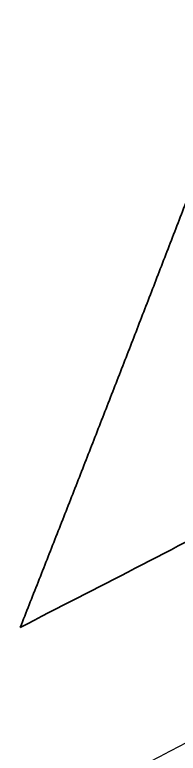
# Model space of a CAD drawing. Header units: millimetres. Extents: x 0 to 1845, y -1231 to 1016.
# Drawn here: x 600.19 to 610.32, y 267.11 to 312.7 of the extents above; entities that cross this region are included whole.
import ezdxf

# ---------------------------------------------------------------- set-up
doc = ezdxf.new("R2010")
doc.units = ezdxf.units.MM
doc.layers.add('Blocks', color=7, linetype='Continuous')
doc.layers.add('Blocks$Inner', color=7, linetype='Continuous', lineweight=25, true_color=0x007f00)
doc.layers.add('Blocks$Outline', color=7, linetype='Continuous', lineweight=35, true_color=0xff3f3f)

# ---------------------------------------------------------------- blocks, each defined once
blk = doc.blocks.new('Falcon Lounge Chair Front')
at = {"layer": 'Blocks$Inner'}
for points, weights in [([(743.336, 347.905), (593.622, 244.006), (430.748, 193.332)], [0.995993075332, 0.949301655288, 0.917915581572]), ([(459.032, 193.332), (621.906, 244.006), (771.621, 347.905)], [0.917915581572, 0.949301655288, 0.995993075332])]:
    blk.add_rational_spline(points, weights, degree=2, dxfattribs=at)
at = {"layer": 'Blocks$Outline'}
for points, weights, knots in [([(442.377, 164.033), (442.377, 188.15), (459.032, 193.332), (621.906, 244.006), (771.621, 347.905), (785.689, 357.668), (787.296, 379.712), (788.533, 396.694), (789.771, 413.675)], [1, 0.779377256834, 1, 1.03419276712, 1.08505955812, 0.949125505325, 1.08505955812, 1.08505955812, 1.08505955812], [0, 0, 0, 40.627502, 40.627502, 510.061954, 510.061954, 550.536704, 550.536704, 550.648721, 550.648721, 550.648721]), ([(754.379, 413.675), (753.178, 397.199), (751.976, 380.724), (750.75, 363.901), (739.938, 356.676), (671.626, 311.026), (600.526, 274.88)], [0.863153713125, 0.863153713125, 0.863153713125, 0.751910928704, 0.863153713125, 0.875429427354, 0.88994312166], [-1102.716973, -1102.716973, -1102.716973, -1102.608293, -1102.608293, -1071.809287, -1071.809287, -862.511216, -862.511216, -862.511216])]:
    blk.add_rational_spline(points, weights, degree=2, knots=knots, dxfattribs=at)
blk.add_rational_spline([(600.526, 274.88), (609.467, 297.404), (618.064, 320.195)], [0.996108822179, 0.991748661279, 0.987521859051], degree=2, dxfattribs=at)

msp = doc.modelspace()

# ---------------------------------------------------------------- block references
at = {"layer": 'Blocks'}
msp.add_blockref('Falcon Lounge Chair Front', (0, 0), dxfattribs=at)

doc.saveas('drawing.dxf')
